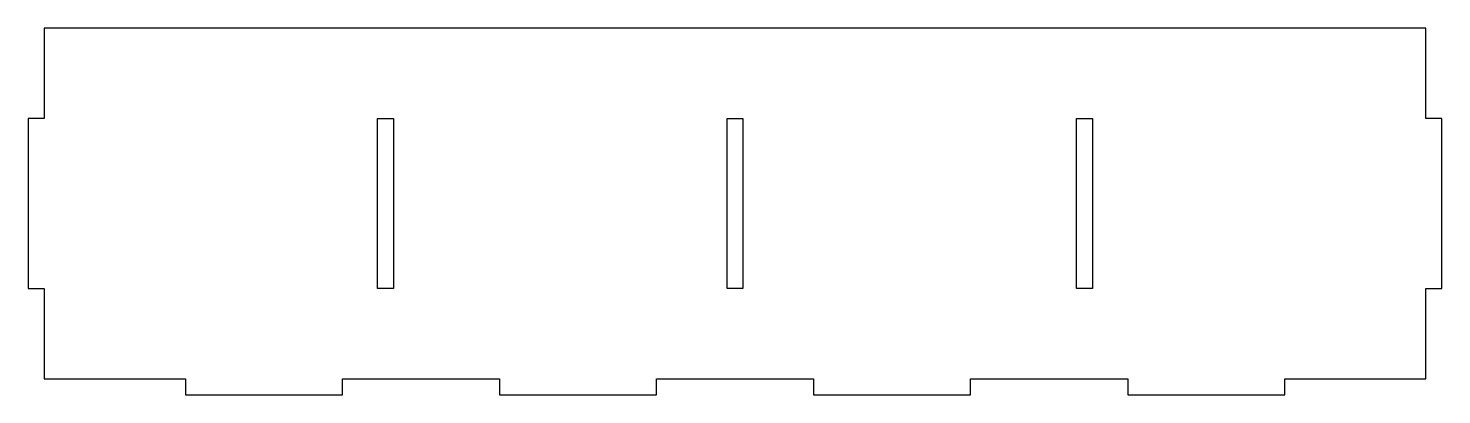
# Model space of a CAD drawing. Header units: millimetres. Extents: x 0 to 266, y 0 to 69.
import ezdxf

# ---------------------------------------------------------------- set-up
doc = ezdxf.new("R2010")
doc.units = ezdxf.units.MM
doc.layers.get('0').update_dxf_attribs({"linetype": 'CONTINUOUS'})

msp = doc.modelspace()

# ---------------------------------------------------------------- linework, layer by layer
for points in [[(263, 69), (3, 69), (3, 52), (0, 52), (0, 20), (3, 20), (3, 3), (29.6, 3), (29.6, 0), (59.15, 0), (59.15, 3), (88.7, 3), (88.7, 0), (118.25, 0), (118.25, 3), (147.8, 3), (147.8, 0), (177.35, 0), (177.35, 3), (206.9, 3), (206.9, 0), (236.45, 0), (236.45, 3), (263, 3), (263, 20), (266, 20), (266, 52), (263, 52)], [(65.75, 52), (68.75, 52), (68.75, 20), (65.75, 20)], [(131.5, 52), (134.5, 52), (134.5, 20), (131.5, 20)], [(197.25, 52), (200.25, 52), (200.25, 20), (197.25, 20)]]:
    msp.add_lwpolyline(points, close=True)

doc.saveas('drawing.dxf')
